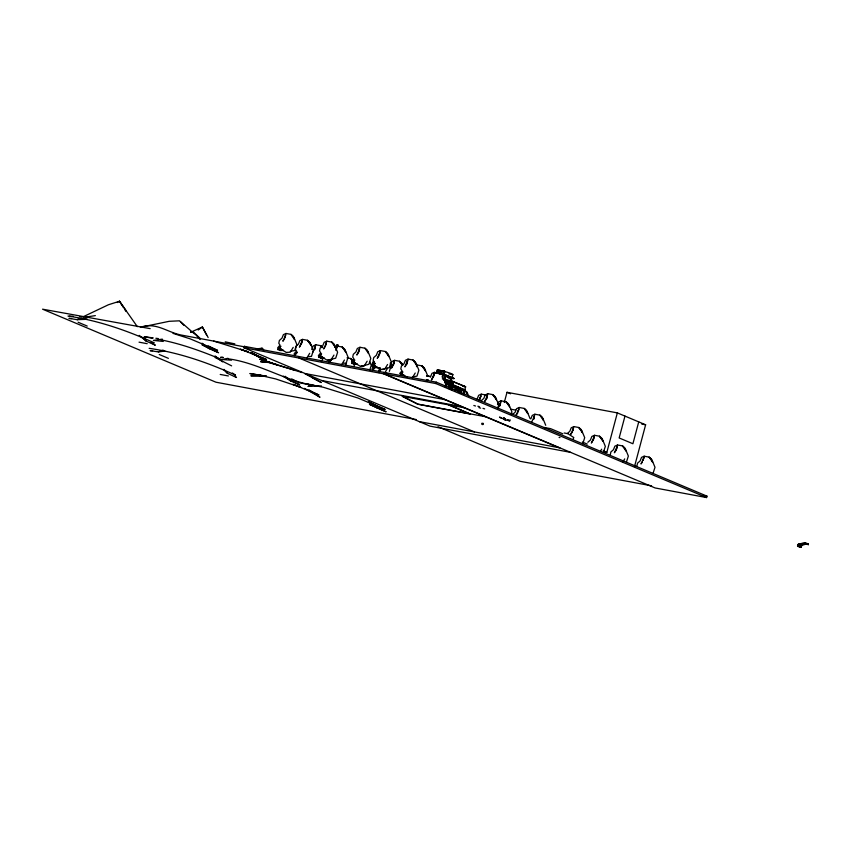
<?xml version="1.0" encoding="UTF-8"?>
<svg xmlns="http://www.w3.org/2000/svg" width="851" height="851" viewBox="0 0 851 851"><rect width="100%" height="100%" fill="white"/><g stroke="black" fill="none" stroke-linecap="round" stroke-linejoin="round"><path stroke-width="1.28" d="M482.177 423.075C480.209 424.415 484.262 425.574 483.336 423.341M459.125 388.716L460.551 389.779L459.295 388.737M458.806 388.811C459.88 389.896 458.785 387.524 457.189 388.205M459.253 389.077L458.838 388.833M278.096 349.687L280.873 346.176L279.319 348.006L283.372 350.463L278.096 349.687L277.66 347.846L280.011 345.123L278.798 343.261L279.373 340.464L281.958 338.187L283.394 334.634L286.01 333.464L290.978 334.369L293.233 336.326L294.51 339.496L290.978 334.369L293.957 337.485L296.861 344.549L294.967 350.463L290.255 351.325M318.838 357.399L321.604 353.888L320.05 355.718L324.114 358.186L318.838 357.399L318.402 355.558L320.753 352.835L319.529 350.974L320.114 348.176L322.699 345.9L324.135 342.357L326.752 341.177L331.72 342.091L333.975 344.038L335.251 347.208L331.72 342.091L334.698 345.198L337.602 352.261L335.709 358.186L327.837 360.122M328.454 361.505L328.837 359.633M352.037 363.505L354.803 359.994L353.261 361.824L357.314 364.292L352.037 363.505L351.601 361.664L353.952 358.941L352.74 357.08L353.314 354.282L355.899 352.006L357.335 348.463L359.952 347.282L364.919 348.197L367.175 350.144L368.451 353.314L364.919 348.197L367.898 351.303L370.802 358.367L368.909 364.292L361.037 366.228M372.451 366.802L375.227 363.303L373.674 365.132L377.727 367.589L372.451 366.802L372.015 364.962L374.366 362.249L373.153 360.388L373.727 357.58L376.312 355.314L377.748 351.761L380.365 350.591L385.333 351.495L387.588 353.452L388.864 356.622L385.333 351.495L388.311 354.612L391.215 361.675L389.322 367.589L381.461 369.536M373.163 364.175L373.738 361.367M399.683 373.493L402.034 370.781L400.81 368.919L401.395 366.111L403.97 363.845L405.416 360.292L408.033 359.122L413.001 360.026L415.256 361.973L416.533 365.153L413.001 360.026L415.979 363.143L418.883 370.196L416.99 376.121L412.278 376.982M610.295 454.785L610.869 451.977L613.454 449.711L614.89 446.158L617.518 444.988L622.485 445.892L624.74 447.839L626.017 451.019L622.485 445.892L625.453 449.009L628.357 456.062L626.464 461.987M636.931 465.997L637.505 463.199L640.09 460.923L641.526 457.381L644.143 456.2L649.122 457.115L651.366 459.061L652.643 462.231L649.122 457.115L652.089 460.221L654.993 467.284L653.1 473.209M285.011 337.453L285.574 335.22L282.883 341.23L284.734 338.57M325.752 345.166L326.316 342.932L323.625 348.942L325.476 346.283M358.952 351.272L359.516 349.038L356.824 355.048L358.675 352.388M379.365 354.58L380.365 350.591L379.408 354.42M390.503 365.079L391.939 361.526L394.556 360.345L393.279 365.462L394.556 360.345L399.523 361.26L401.778 363.207L402.629 365.324M407.597 360.877L406.757 364.228L408.033 359.122L404.906 366.887L406.14 365.111M486.57 398.821L487.41 395.46L484.719 401.481L486.57 398.821L487.857 393.705L492.825 394.619L495.08 396.566L496.356 399.736L492.825 394.619L495.793 397.725L498.697 404.789L497.569 408.342M518.206 411.48L518.77 409.246L516.078 415.256L517.929 412.597M572.851 430.585L573.414 428.351L570.723 434.372L572.574 431.712M616.23 450.094L617.071 446.743L614.379 452.753L616.23 450.094L617.518 444.988M643.143 460.189L644.143 456.2L643.186 460.029M285.053 337.294L286.01 333.464M308.849 356.526L311.455 356.399L313.349 350.474L310.445 343.41L307.466 340.294L310.998 345.421L309.721 342.251L307.466 340.294L302.499 339.389L301.222 344.495L302.052 341.145L299.361 347.155L300.605 345.389M322.263 346.974L320.753 345.676L315.785 344.772L314.508 349.878L315.349 346.517L312.657 352.537M325.795 345.006L326.752 341.177M336.602 348.655L337.241 346.102L342.208 347.006L344.464 348.953L345.74 352.133L342.208 347.006L345.187 350.123L348.091 357.175L346.197 363.1L343.591 363.228M358.994 351.112L359.952 347.282M416.49 366.707L416.926 364.951L421.894 365.856L424.149 367.802L425.426 370.983M486.229 395.055L481.262 394.151L479.985 399.257L480.826 395.896L478.677 400.715M509.579 406.863L508.302 403.693L506.047 401.746L501.069 400.832L499.792 405.948L500.633 402.587L497.941 408.608M518.248 411.32L519.206 407.491L524.173 408.406L526.429 410.352L527.705 413.522L524.173 408.406L527.152 411.512L530.056 418.575M545.725 425.298L542.821 418.245L539.853 415.128L543.374 420.256L542.108 417.075L539.853 415.128L534.875 414.224L533.598 419.33L534.439 415.979L531.747 421.99M572.893 430.425L573.851 426.596L578.818 427.51L581.073 429.457L582.35 432.627L578.818 427.51L581.797 430.617L584.701 437.68L582.807 443.605M603.433 452.285L605.327 446.371L602.423 439.307L599.455 436.191L602.987 441.318L601.71 438.148L599.455 436.191L594.487 435.286L593.2 440.392L594.041 437.042L591.349 443.052L592.583 441.286M380.152 368.536L379.599 370.685L380.206 368.526M570.596 452.36L430.053 426.149L243.907 347.751L244.29 346.336L383.875 372.376L386.311 373.408M558.926 447.669L383.493 373.791L383.875 372.376M384.45 373.972L384.822 372.557L436.255 382.152L706.958 496.144L706.585 497.558L655.142 487.963L384.45 373.972L435.882 383.567L706.585 497.558M426.479 380.971L426.862 379.557L428.181 379.908M427.362 381.131L427.734 379.716M434.35 372.887L444.148 374.249L453.955 378.376L448.349 377.876M437.169 370.632L440.488 371.132L437.159 370.674M440.297 371.387C428.617 367.175 453.721 373.355 452.87 374.663L450.562 383.205M435.882 383.567L436.255 382.152M439.414 374.11L440.18 371.047M439.648 373.504L440.18 371.334M440.903 373.706L441.467 371.6L444.584 372.844M441.137 373.738L441.701 371.621L439.233 371.291M442.126 377.067L442.797 374.568L444.807 375.419M442.754 377.184L443.424 374.685L444.818 375.27L443.818 379.025M444.552 371.238L443.839 374.451M446.988 377.291L451.902 378.195L443.701 374.748L444.679 371.291M453.828 378.823L444.031 374.695L444.871 371.291L437.414 370.004M443.743 380.323L445.073 375.323L444.19 375.153M444.765 378.035L445.435 375.536L451.03 377.887L449.126 384.663L464.508 391.098L464.848 389.801L449.328 383.258L444.754 382.301M444.35 380.588L445.69 375.578M443.148 378.897L446.318 379.759L445.53 382.737L444.988 382.567L449.658 383.407L448.562 387.545M449.679 382.471L445.403 381.556M445.498 381.195L452.679 383.205L449.711 381.822M445.754 380.237L449.871 381.003M445.094 382.546L445.881 379.759M453.083 382.663L445.754 380.705L450.19 381.567M445.392 387.067L446.413 383.205L452.36 384.258M446.264 387.226L447.296 383.365L447.903 383.631M447.53 384.312L447.732 383.556M449.371 383.758L448.637 383.024L465.391 390.503L449.541 383.79M449.424 382.897L445.116 382.088L449.551 382.95M449.551 382.418L445.243 381.61M448.998 387.726L449.998 383.971L446.413 383.205M449.073 388.63L449.711 386.375L452.232 387.269L451.445 389.641M449.137 388.641L449.977 386.109M450.03 388.981L450.658 386.62M450.477 389.205L451.2 386.822M451.987 385.886C451.126 385.663 453.083 386.641 451.477 385.801M453.306 381.705L452.721 381.429L453.562 381.748L452.775 384.716L452.104 384.599L452.934 381.631M452.381 386.216L451.498 385.96M452.583 383.567L449.519 382.322L452.36 383.641M452.923 382.248L449.902 380.897M453.083 381.663L450.03 380.418L465.423 386.631L462.88 386.163M452.009 386.099L452.211 386.035M451.892 389.79L452.711 387.46L449.509 386.152M452.083 389.822L452.626 387.343M452.158 389.811L452.806 387.375M452.455 387.258L453.126 387.428L453.455 385.96M450.232 377.94L449.264 377.599L451.285 377.94L449.605 384.705L455.391 387.141L453.328 386.758L453.53 385.992M454.583 390.13L455.583 386.375M455.019 390.311L456.019 386.556M455.306 390.917L456.306 387.162M456.838 390.013L458.795 390.971M457.774 387.29L457.572 388.056L455.498 387.673L461.838 390.343L463.912 390.726L464.114 389.971M458.338 388.694L457.71 388.418M458.008 388.237L458.21 387.482M457.381 388.46L457.934 388.439M458.795 392.003L459.466 389.46M460.838 393.364L461.87 389.503M461.04 393.332L462.04 389.577M463.306 393.758L464.401 389.62M463.742 393.939L465.635 386.833L452.721 381.429M504.292 402.48L507.005 392.3L617.347 412.884L645.622 424.787L634.506 466.571M510.068 419.734L509.345 420.915L508.09 420.224M604.242 451.86L606.848 452.338L617.347 412.884M624.974 416.096L619.156 437.957L632.91 443.754L638.729 421.894M797.802 546.002L801.046 546.47L797.802 546.002L801.057 547.363L797.515 545.938L798.004 544.491L801.365 545.417L798.344 544.215L801.365 545.417M797.621 546.47L798.195 545.98M801.855 544.64L798.717 544.438L802.185 544.81L799.472 543.778L802.185 544.81M802.844 544.076L800.131 544.066L803.333 544.268L805.854 543.119A5.989 0.617 14.9 0 0 808.269 543.8L808.333 544.661A9.35 0.957 14.9 0 1 806.035 544.034L804.45 544.055M803.472 543.81L801.036 543.917L803.344 544.268M797.876 545.342L800.887 546.502L801.28 545.353M801.153 543.459L804.163 543.566M802.174 543.321L804.918 543.321M805.727 543.076L804.365 543.544L805.61 543.534M808.333 544.661L808.269 543.8M378.748 371.876L379.652 368.557M379.216 372.642L380.216 369.026M378.706 372.557L380.089 367.738M345.761 365.153L346.517 362.781M369.749 370.057L371.259 365.324L369.802 361.792M389.332 371.376L391.226 365.451L390.258 363.1M511.164 414.288L511.919 411.916L509.015 404.853L506.047 401.746L508.866 405.842M573.074 439.361L573.776 437.52L567.904 433.68L564.202 432.989M311.732 349.495L313.168 345.942L315.785 344.772M371.738 365.079L373.174 361.537M430.51 376.929L431.946 373.376L434.563 372.206L433.287 377.312L434.127 373.961L431.436 379.971L432.67 378.195M477.209 398.874L478.645 395.321L481.262 394.151M497.495 404.374L498.452 402.012L501.069 400.832M530.822 418.947L532.258 415.394L534.875 414.224M353.388 363.6L354.41 365.898M335.72 350.261L337.241 346.102L334.624 347.272M379.929 352.346L377.238 358.356L379.089 355.697M394.119 362.1L391.428 368.121L392.662 366.345M643.707 457.955L641.016 463.965L642.25 462.199M293.201 347.368L290.255 352.229L286.138 352.378L279.319 348.006M306.743 358.154L309.69 353.293M321.21 361.59L322.976 358.675M333.943 355.08L330.996 359.941L326.88 360.09L320.05 355.718M341.485 364.866L344.432 360.005M367.143 361.186L364.196 366.047L360.079 366.196L353.261 361.824M387.556 364.494L384.609 369.355L380.493 369.504L373.674 365.132M384.62 373.142L387.567 368.281M412.278 377.887L415.224 373.025M600.498 451.136L601.678 449.19M622.943 461.806L624.708 458.891M329.326 362.313L332.092 358.814L330.539 360.643M372.461 370.589L375.238 367.089L373.685 368.919M400.119 375.334L402.885 371.834L401.332 373.663L407.182 377.408M295.797 353.931L297.35 352.101L294.574 355.612L294.148 353.771L296.499 351.048L295.276 349.187L295.861 346.389L298.435 344.112L299.871 340.57L302.499 339.389M372.025 368.749L374.376 366.036M481.219 400.704L483.793 398.438L485.23 394.885L487.857 393.705M512.568 414.49L515.153 412.214L516.589 408.671L519.206 407.491M567.213 433.595L569.798 431.329L571.234 427.776L573.851 426.596M587.839 442.275L590.424 440.01L591.86 436.457L594.487 435.286M439.361 371.196L438.69 371.472L439.276 371.164M198.177 329.997L202.389 327.007L208.144 337.517M434.446 373.217L438.467 371.621M438.648 371.376L437.201 372.217L438.786 371.43M117.236 302.552L119.48 301.254L137.33 326.678M501.154 417.894L499.58 417.373M505.526 418.788L503.962 418.277M505.281 419.841L503.718 419.32M435.903 372.557L438.35 371.579M434.638 373.195L435.627 372.717M79.558 318.519L77.164 319.668L68.952 318.391L71.59 318.519M83.132 316.785L108.385 304.775L119.48 301.254L125.671 310.136M475.507 406.001L473.826 405.48M479.538 406.746L477.858 406.225M480.624 408.14L478.943 407.618M484.655 408.884L482.974 408.363M190.869 332.156L202.389 327.007L206.676 335.166M509.962 420.841L504.781 419.756M152.627 350.655L150.127 350.665L158.36 351.889L163.115 350.08M798.44 545.023L799.738 544.651M436.829 372.238L435.233 372.834M81.802 318.327L77.164 319.668L87.419 319.306L80.824 318.976M808.142 544.257A5.989 0.617 14.9 0 1 806.684 543.853L802.067 545.321L800.77 547.384M805.684 543.938L806.45 543.789M160.552 339.762C181.55 343.942 201.847 351.261 221.568 359.516L227.994 358.314M256.108 349.101L262.002 348.144L263.672 349.921M95.355 315.615L86.44 316.976L79.845 316.646M162.318 339.123L153.425 340.4L163.296 341.453M158.36 351.889L164.913 351.08M311.796 385.96L307.934 386.397L316.625 385.897C286.074 381.599 259.47 363.154 228.685 358.888M802.195 544.278L803.663 544.129M190.518 332.05L193.134 331.784L199.974 338.187M265.693 375.716L250.875 375.791L265.831 375.844L259.406 375.897L265.416 376.291M279.819 350.506L283.372 350.463M223.036 357.346L220.537 357.367L223.047 357.484M320.561 358.218L324.114 358.186M353.761 364.324L357.314 364.292M374.174 367.632L377.727 367.589M317.838 385.918L321.487 385.982M452.2 386.173L452.147 386.131M457.732 388.545L457.455 388.503M69.293 316.125L73.25 316.327M221.568 359.516L231.546 360.164M803.163 543.661L804.801 543.778M271.022 362.547L260.566 361.675L268.884 362.558L294.138 370.079M312.126 384.716L306.924 384.195L316.625 385.897M802.057 543.778L804.046 544.023M153.286 337.921L144.255 336.719L152.403 338.241M155.871 338.262L158.446 338.613M150.17 328.635L42.55 309.179L215.984 382.216L416.224 419.564M504.42 418.118L503.42 417.979L504.622 418.543M266.533 376.238L249.875 373.546L265.384 376.057M347.017 357.835L350.74 358.516L352.995 360.462M510.568 409.171L515.536 410.086M448.945 373.876L452.87 374.663M438.978 373.515L444.02 374.461L452.03 377.833M439.19 373.791L444.031 374.695M441.233 374.28L443.701 374.748M451.53 377.918L453.955 378.376M426.67 375.823L430.468 376.536M426.532 375.961L430.425 376.685M442.339 378.865L446.211 379.589M443.594 379.259L450.19 380.567M445.626 380.184L450.062 381.046M445.371 381.142L449.807 381.993M452.264 384.003L449.402 382.801L452.232 384.12M444.658 382.684L448.53 383.407M449.711 383.599L453.37 384.28M462.838 386.311L465.635 386.833M245.12 346.963L181.093 335.017C166.796 332.124 156.084 321.88 140.383 327.284L169.221 321.306L179.508 320.816L194.688 334.071M446.041 384.62L446.924 384.78M243.907 347.751L383.493 373.791M445.084 385.429L445.467 385.609M67.974 316.061C97.982 320.391 126.831 330.411 154.361 342.889M641.728 424.064L645.622 424.787M460.614 390.758L461.487 390.917M139.043 342.166L147.191 343.687M305.232 373.578L444.818 399.619M149.148 348.336C179.178 352.633 208.006 362.664 235.536 375.153L232.376 372.993M321.646 380.493L461.231 406.533M463.986 407.693L402.268 396.332L417.841 404.257L470.22 414.022L448.86 405.023M451.69 406.055L448.264 404.757M452.189 406.257L451.562 406.14L460.2 409.639M460.699 409.842L460.072 409.725L469.571 413.724M544.087 427.436L550.576 428.649L562.809 433.797M485.347 416.682L417.873 404.097L402.3 396.183M559.086 437.414L559.969 437.574M220.218 374.44L228.366 375.961M419.341 421.639L559.884 447.849M651.611 485.825L520.099 461.295L437.999 426.723M703.096 495.431L706.958 496.144M507.579 419.947L508.675 420.171M225.238 341.847L234.844 343.878M258.076 374.887L275.703 378.94L300.733 387.322L292.978 384.301L318.987 395.002L308.307 389.971M798.951 545.214L801.11 545.757L797.876 544.948M499.537 417.118L500.494 417.384M213.686 341.102L248.237 351.825L240.386 349.208L266.501 359.516L250.896 352.857M267.491 361.781L251.247 352.537L267.491 361.781L276.862 364.717L259.619 359.228L302.031 372.568M804.482 543.087L804.684 543.151A9.35 0.957 14.9 0 0 808.45 544.204M798.078 546.438L801.057 547.363M172.976 333.358L190.22 338.868L217.601 350.399L208.123 345.836M803.291 543.204L803.865 543.385M801.014 543.906L800.259 543.608M800.131 544.066L799.504 543.8M456.732 389.992L458.966 390.896M507.005 392.3L510.536 393.79M437.446 369.898L440.467 371.249M445.924 375.887L450.402 377.77M434.467 372.44L436.34 373.227M449.998 381.535L453.062 382.769M447.275 383.514L449.519 384.45M455.817 387.322L463.912 390.726M448.69 384.801L453.328 386.758M449.466 386.014L453.126 387.428M582.382 442.041L587.275 444.094M603.178 450.796L606.848 452.338M384.822 372.557L388.503 374.1M299.063 358.048L474.496 431.925M244.29 346.336L247.939 347.878M159.254 354.505L168.392 358.345M78.079 322.231L87.217 326.071M209.484 348.74L218.579 352.718L202.006 344.729L209.484 348.74L202.081 343.198M215.133 357.548L231.621 365.866M288.053 378.748L283.372 376.259L290.67 380.971L299.754 384.992L291.563 380.62M372.27 403.821L377.046 407.863L369.43 404.321L386.141 411.82L377.046 407.863L368.451 401.991L385.163 409.491L357.782 397.96L323.22 387.226L298.775 382.673L291.755 378.929M224.079 370.015L227.462 373.344L236.514 377.482L234.408 376.046M500.59 417.692L505.739 419.862M368.451 401.991L376.036 405.65L369.036 401.842M250.822 352.92L258.64 356.899L253.268 353.665M312.402 377.77L321.284 382.535L304.924 373.717M304.584 388.375L319.987 397.247L309.413 390.141M401.332 373.663L404.385 375.504M142.468 337.358L144.617 338.666M151.053 342.591L155.339 345.208L146.276 341.123L139.245 335.39M215.09 355.952L222.536 361.856M285.159 376.28L290.67 380.971M142.723 337.549L146.276 341.123L144.213 337.794M180.391 321.721L183.944 325.359M402.502 364.366L399.523 361.26L401.64 364.334M352.974 360.845L350.74 358.516L352.857 361.59M322.242 347.229L320.753 345.676L322.167 347.729M195.741 334.698L200.091 339.549M224.015 369.355L227.462 373.344M262.002 348.144L263.533 350.027M467.125 393.715L464.306 389.62L467.273 392.726L468.731 396.258M424.723 369.951L421.894 365.856L424.872 368.972L427.776 376.025M379.62 367.951L380.152 368.77M379.472 368.036L380.003 368.866M119.48 301.254L123.384 307.371M124.693 309.402L125.991 311.445M466.561 391.566L467.412 393.683M337.017 344.751C335.432 348.24 340.464 344.304 337.017 344.751M797.717 545.204L801.004 546.044L797.717 545.204M459.083 389.896L459.157 389.907"/></g></svg>
